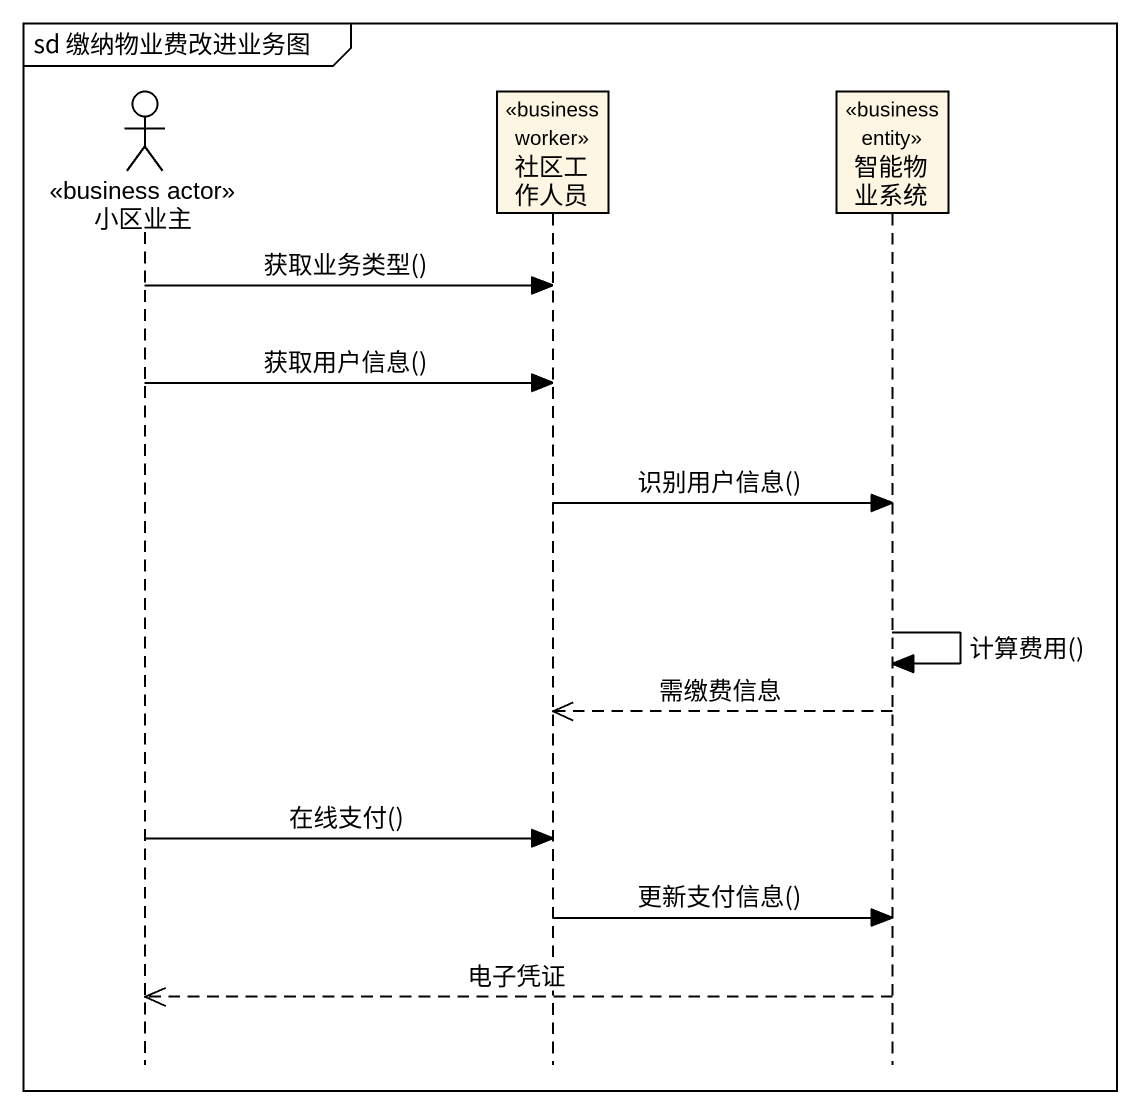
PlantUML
@startuml
mainframe sd 缴纳物业费改进业务图
hide footbox
actor 小区业主 <<business actor>>
participant 社区工作人员 <<business worker>>
participant 智能物业系统 <<business entity>>

小区业主 -> 社区工作人员 : 获取业务类型()
小区业主 -> 社区工作人员 : 获取用户信息()
社区工作人员 -> 智能物业系统 : 识别用户信息()
智能物业系统 -> 智能物业系统 : 计算费用()
智能物业系统 -->> 社区工作人员 : 需缴费信息
小区业主 -> 社区工作人员 : 在线支付()
社区工作人员 -> 智能物业系统 : 更新支付信息()
智能物业系统 -->> 小区业主 : 电子凭证
@enduml
